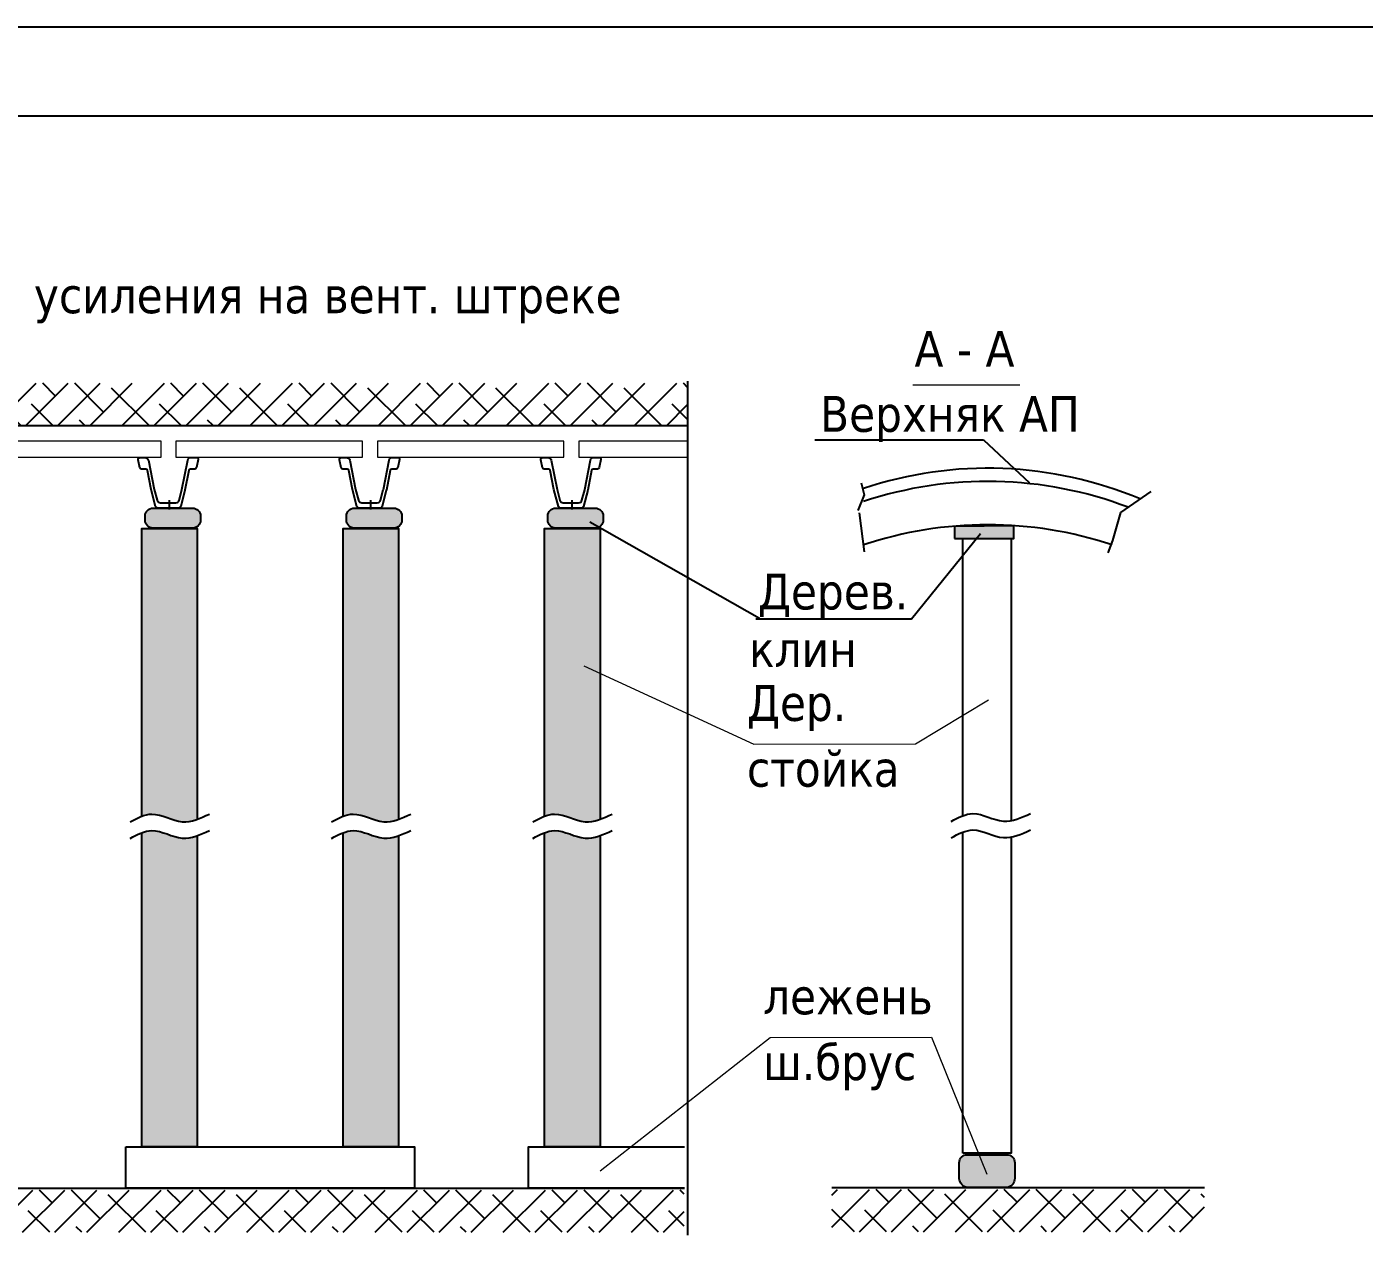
# Model space of a CAD drawing. Header units: inches. Extents: x 523 to 1492, y 69 to 539.
# Drawn here: x 998.2 to 1073.4, y 442.3 to 510.3 of the extents above; entities that cross this region are included whole.
import ezdxf

# ---------------------------------------------------------------- set-up
doc = ezdxf.new("R2010")
doc.units = ezdxf.units.IN
doc.header["$MEASUREMENT"] = 0
doc.linetypes.add('осеваяX2', pattern=[101.60000000000001, 63.5, -12.7, 12.7, -12.7])
doc.styles.add('стиль', font='tahoma.ttf')

# ---------------------------------------------------------------- blocks, each defined once
blk = doc.blocks.new('СВП')
at = {"color": 0}
blk.add_line((95935.26509237598, -86122.48221550496), (95935.26509237598, -86100.20976179763), dxfattribs=at)
blk.add_lwpolyline([(95882.65074553443, -85996.10920410928), (95869.86127217746, -85996.10920410926, 0.4729876849505336), (95865.45854253418, -86001.47435532512), (95869.29284581868, -86020.74315843376, 0.3577846036558742), (95873.69557546196, -86024.35610940792), (95883.854523951, -86024.35610940792, -0.3591897542471007), (95888.26156241958, -86027.99099911889), (95897.47025168902, -86075.50315386473, 0.01414040828872565), (95897.52558220184, -86075.75090790451), (95907.64921766258, -86115.73138555598, 0.3433056656611421), (95912.00092561835, -86119.11852122717), (95964.37797750495, -86119.11852122717, 0.3429088249222801), (95968.72811615877, -86115.73756463449), (95979.43134862055, -86073.71899568102), (95988.40068008036, -86028.29039070506, -0.3582058494403171), (95992.80471332649, -86024.6708629856), (96002.92851117048, -86024.67086298557, 0.3549070609060847), (96007.3220635044, -86021.10283177238), (96011.34912291972, -86001.89250130893, 0.476116006556337), (96006.95557058581, -85996.48243033211), (95994.12823937213, -85996.48243033211, 0.3575220766244079), (95986.20479764297, -86002.97836454643), (95971.92688710838, -86074.38281323145), (95964.82347835762, -86100.37919407312, -0.3380787883886393), (95957.02893239658, -86106.32965703733), (95919.4513310666, -86106.32965703733, -0.3400054640143503), (95911.6422497228, -86100.32526653382), (95904.79336901315, -86074.56129487471, -0.01621548619232833), (95904.72774524002, -86074.27769639378), (95890.57794966988, -86002.62407187853, 0.3581958104778846)], format="xyb", close=True, dxfattribs=at)

msp = doc.modelspace()

# ---------------------------------------------------------------- hatches: boundary and pattern name
h = msp.add_hatch()
h.set_pattern_fill('ANSI38', color=0, scale=10.1896704, style=0)
h.set_pattern_definition([(45, (-44626.16983891476, -54578.82507569845), (-0.9006481297369803, 0.9006481297369798), []), (135, (-44626.16983891476, -54578.82507569845), (-2.70194438921094, 0.9006481297369803), [3.184271999999998, -1.910563199999999])])
h.paths.add_polyline_path([(981.3316037965253, 487.8449010022136), (1035.307262294895, 487.8449010022136), (1035.307262294895, 490.2219286600648), (981.3316037965253, 490.2219286600648)])
h = msp.add_hatch(color=30)
edge = h.paths.add_edge_path()
edge.add_line((1005.252126448866, 483.2064416051267), (1007.466345589955, 483.2064416051267))
edge.add_arc((1007.466345589958, 482.7535673651282), 0.4528742399984367, 4.602043190971017e-10, 90.00000000040268, ccw=False)
edge.add_line((1007.919219829956, 482.7535673651319), (1007.919219829956, 482.5321605336635))
edge.add_arc((1007.466345589967, 482.5321605336758), 0.4528742399893417, 269.99999999850417, 359.99999999844664, ccw=False)
edge.add_line((1007.466345589955, 482.079286293686), (1005.252126448866, 482.079286293686))
edge.add_arc((1005.252126448855, 482.5321605336753), 0.4528742399893417, 180.0000000014958, 270.0000000014671, ccw=False)
edge.add_line((1004.799252208865, 482.5321605336635), (1004.799252208865, 482.7535673651319))
edge.add_arc((1005.252126448863, 482.7535673651287), 0.4528742399977546, 89.99999999962608, 179.9999999995973, ccw=False)
h = msp.add_hatch(color=30)
edge = h.paths.add_edge_path()
edge.add_line((1016.573982448864, 483.2064416051267), (1018.788201589953, 483.2064416051267))
edge.add_arc((1018.788201589956, 482.7535673651287), 0.4528742399979819, 4.02678779209964e-10, 90.00000000040268, ccw=False)
edge.add_line((1019.241075829954, 482.7535673651319), (1019.241075829954, 482.5321605336635))
edge.add_arc((1018.788201589965, 482.5321605336753), 0.4528742399891144, 269.99999999850417, 359.99999999850417, ccw=False)
edge.add_line((1018.788201589953, 482.079286293686), (1016.573982448864, 482.079286293686))
edge.add_arc((1016.573982448852, 482.5321605336749), 0.452874239988887, 180.0000000014383, 270.0000000014383, ccw=False)
edge.add_line((1016.121108208863, 482.5321605336635), (1016.121108208863, 482.7535673651319))
edge.add_arc((1016.573982448861, 482.7535673651291), 0.4528742399975272, 89.99999999965479, 179.9999999996548, ccw=False)
h = msp.add_hatch(color=30)
edge = h.paths.add_edge_path()
edge.add_line((1027.895838448866, 483.2064416051267), (1030.110057589954, 483.2064416051267))
edge.add_arc((1030.110057589957, 482.7535673651282), 0.4528742399984367, 4.602043190971017e-10, 90.00000000040268, ccw=False)
edge.add_line((1030.562931829955, 482.7535673651319), (1030.562931829955, 482.5321605336635))
edge.add_arc((1030.110057589965, 482.5321605336758), 0.4528742399897965, 269.9999999985617, 359.99999999844664, ccw=False)
edge.add_line((1030.110057589954, 482.079286293686), (1027.895838448866, 482.079286293686))
edge.add_arc((1027.895838448854, 482.5321605336758), 0.4528742399897965, 180.0000000015534, 270.00000000149583, ccw=False)
edge.add_line((1027.442964208865, 482.5321605336635), (1027.442964208865, 482.7535673651319))
edge.add_arc((1027.895838448862, 482.7535673651282), 0.4528742399975272, 89.9999999995398, 179.9999999995397, ccw=False)
h = msp.add_hatch(color=253)
h.paths.add_polyline_path([(1004.614470375418, 465.875150755759), (1004.668041451765, 465.8957065821087), (1004.769763517943, 465.9295026431791), (1004.871745161916, 465.9574144863086), (1004.974018830899, 465.9787065842397), (1005.07661697212, 465.992643409726), (1005.179572032804, 465.9984894355289), (1005.282906921946, 465.9957563022454), (1005.38659969686, 465.9851179099683), (1005.490615243245, 465.9675894801148), (1005.594918445033, 465.9441862795879), (1005.69947418618, 465.9159235753141), (1005.804247350608, 465.883816634213), (1005.909202822279, 465.8488807232002), (1006.01430548509, 465.8121311092118), (1006.119520223015, 465.7745830591052), (1006.224811920025, 465.7372518398943), (1006.33014546002, 465.7011527184227), (1006.435485726932, 465.6673009616397), (1006.540797604723, 465.6367118364487), (1006.646045977324, 465.6104006097826), (1006.751195728673, 465.5893825485491), (1006.856211742725, 465.5746729196676), (1006.961060747905, 465.567227187335), (1007.065735503906, 465.5671568251778), (1007.170248036511, 465.5739486573189), (1007.274610824444, 465.5870748226503), (1007.37883634643, 465.6060074600914), (1007.482937081183, 465.6302187085303), (1007.586925507436, 465.6591807068667), (1007.690814103907, 465.6923655940009), (1007.738859351722, 465.7094357615201), (1007.738859351722, 482.057057031865), (1004.614470375418, 482.057057031865)])
h.paths.add_polyline_path([(1004.668041451762, 464.9728859834295), (1004.614470375418, 464.9523301570857), (1004.614470375418, 447.2910172880734), (1007.738859351722, 447.2910172880734), (1007.738859351722, 464.7866151628409), (1007.690814103904, 464.7695449953221), (1007.586925507436, 464.7363601081879), (1007.482937081183, 464.7073981098506), (1007.37883634643, 464.6831868614177), (1007.274610824444, 464.664254223977), (1007.170248036514, 464.6511280586396), (1007.065735503906, 464.6443362264986), (1006.961060747905, 464.6444065886558), (1006.856211742723, 464.6518523209893), (1006.751195728676, 464.6665619498699), (1006.646045977318, 464.6875800111034), (1006.54079760472, 464.7138912377704), (1006.435485726929, 464.7444803629605), (1006.330145460008, 464.7783321197494), (1006.224811920019, 464.8144312412151), (1006.119520223021, 464.8517624604492), (1006.014305485107, 464.8893105105267), (1005.909202822267, 464.9260601245264), (1005.804247350617, 464.9609960355342), (1005.699474186174, 464.9931029766353), (1005.594918445033, 465.0213656809087), (1005.490615243242, 465.0447688814361), (1005.386599696865, 465.06229731129), (1005.282906921946, 465.0729357035671), (1005.179572032804, 465.0756688368551), (1005.07661697212, 465.0698228110473), (1004.974018830902, 465.0558859855605), (1004.871745161916, 465.0345938876299), (1004.769763517943, 465.0066820445059)])
h = msp.add_hatch(color=253)
h.paths.add_polyline_path([(1019.06071535172, 464.7866151628409), (1019.012670103908, 464.7695449953221), (1018.908781507435, 464.7363601081934), (1018.804793081187, 464.7073981098506), (1018.700692346434, 464.6831868614177), (1018.596466824445, 464.664254223977), (1018.492104036516, 464.6511280586396), (1018.387591503907, 464.6443362264986), (1018.282916747906, 464.6444065886558), (1018.178067742724, 464.6518523209893), (1018.073051728677, 464.6665619498699), (1017.96790197732, 464.6875800111034), (1017.862653604722, 464.7138912377704), (1017.757341726928, 464.7444803629605), (1017.652001460021, 464.7783321197435), (1017.546667920037, 464.814431241221), (1017.441376223097, 464.8517624604492), (1017.336161485093, 464.8893105105158), (1017.231058822271, 464.9260601245264), (1017.126103350601, 464.9609960355401), (1017.021330186175, 464.9931029766412), (1016.916774445037, 465.0213656809087), (1016.812471243243, 465.0447688814361), (1016.708455696863, 465.06229731129), (1016.604762921946, 465.0729357035671), (1016.501428032806, 465.0756688368551), (1016.398472972121, 465.0698228110473), (1016.2958748309, 465.0558859855605), (1016.193601161913, 465.0345938876299), (1016.091619517944, 465.0066820445059), (1015.989897451766, 464.9728859834295), (1015.936326375416, 464.9523301570857), (1015.936326375416, 447.2910172880734), (1019.06071535172, 447.2910172880734)])
h.paths.add_polyline_path([(1019.012670103908, 465.6923655940009), (1019.06071535172, 465.7094357615201), (1019.06071535172, 482.057057031865), (1015.936326375416, 482.057057031865), (1015.936326375416, 465.875150755759), (1015.98989745176, 465.8957065821087), (1016.091619517944, 465.9295026431791), (1016.193601161916, 465.9574144863086), (1016.2958748309, 465.9787065842397), (1016.398472972121, 465.992643409726), (1016.501428032806, 465.9984894355289), (1016.604762921949, 465.9957563022454), (1016.708455696861, 465.9851179099683), (1016.812471243246, 465.9675894801148), (1016.916774445031, 465.9441862795879), (1017.021330186178, 465.9159235753195), (1017.126103350613, 465.8838166342193), (1017.231058822271, 465.8488807232056), (1017.336161485096, 465.8121311091995), (1017.44137622302, 465.7745830591339), (1017.54666792004, 465.7372518398943), (1017.652001460007, 465.7011527184281), (1017.757341726933, 465.6673009616397), (1017.862653604722, 465.6367118364487), (1017.967901977323, 465.6104006097826), (1018.073051728677, 465.5893825485491), (1018.178067742724, 465.5746729196676), (1018.282916747906, 465.567227187335), (1018.387591503905, 465.5671568251778), (1018.492104036512, 465.5739486573189), (1018.596466824448, 465.5870748226562), (1018.700692346431, 465.6060074600914), (1018.804793081187, 465.6302187085303), (1018.908781507438, 465.6591807068667)])
h = msp.add_hatch(color=253)
h.paths.add_polyline_path([(1030.382571351722, 464.7866151628409), (1030.334526103912, 464.7695449953221), (1030.230637507439, 464.7363601081934), (1030.126649081186, 464.7073981098506), (1030.022548346432, 464.6831868614177), (1029.918322824446, 464.664254223977), (1029.813960036514, 464.6511280586396), (1029.709447503909, 464.6443362264986), (1029.604772747908, 464.6444065886558), (1029.499923742728, 464.6518523209893), (1029.394907728675, 464.6665619498699), (1029.289757977321, 464.6875800111034), (1029.184509604719, 464.7138912377704), (1029.079197726934, 464.7444803629605), (1028.973857460016, 464.7783321197435), (1028.868523920039, 464.8144312412151), (1028.763232223061, 464.8517624604378), (1028.658017485101, 464.8893105105208), (1028.552914822267, 464.9260601245264), (1028.447959350606, 464.9609960355401), (1028.343186186177, 464.9931029766412), (1028.238630445038, 465.0213656809087), (1028.134327243241, 465.0447688814361), (1028.030311696862, 465.06229731129), (1027.926618921948, 465.0729357035671), (1027.823284032804, 465.0756688368551), (1027.720328972122, 465.0698228110473), (1027.617730830898, 465.0558859855605), (1027.515457161915, 465.0345938876299), (1027.413475517943, 465.0066820445059), (1027.311753451759, 464.9728859834295), (1027.258182375418, 464.9523301570857), (1027.258182375418, 447.2910172880734), (1030.382571351722, 447.2910172880734)])
h.paths.add_polyline_path([(1030.334526103909, 465.6923655940009), (1030.382571351722, 465.7094357615201), (1030.382571351722, 482.057057031865), (1027.258182375418, 482.057057031865), (1027.258182375418, 465.875150755759), (1027.311753451765, 465.8957065821087), (1027.413475517943, 465.9295026431791), (1027.515457161918, 465.9574144863086), (1027.617730830895, 465.9787065842397), (1027.720328972119, 465.992643409726), (1027.823284032807, 465.9984894355289), (1027.926618921948, 465.9957563022454), (1028.030311696862, 465.9851179099742), (1028.134327243244, 465.9675894801094), (1028.238630445035, 465.9441862795879), (1028.343186186174, 465.9159235753195), (1028.447959350611, 465.8838166342193), (1028.552914822267, 465.8488807232056), (1028.658017485098, 465.8121311091995), (1028.763232223075, 465.774583059123), (1028.86852392003, 465.7372518398993), (1028.973857460014, 465.7011527184281), (1029.079197726937, 465.6673009616397), (1029.184509604722, 465.6367118364487), (1029.289757977321, 465.6104006097826), (1029.394907728675, 465.5893825485491), (1029.499923742725, 465.5746729196676), (1029.604772747905, 465.567227187335), (1029.709447503906, 465.5671568251778), (1029.813960036511, 465.5739486573189), (1029.918322824446, 465.5870748226503), (1030.022548346432, 465.6060074600914), (1030.126649081186, 465.6302187085303), (1030.230637507439, 465.6591807068721)])
msp.add_hatch(color=30).paths.add_polyline_path([(1050.310127791259, 481.487686822531), (1053.653344379333, 481.487686822531), (1053.653344379333, 482.2037746434453), (1050.310127791259, 482.1712201214855)])
h = msp.add_hatch(color=30)
edge = h.paths.add_edge_path()
edge.add_line((1051.032098340364, 446.8496920562593), (1053.246317481453, 446.8496920562475))
edge.add_arc((1053.246317481455, 446.3968178162459), 0.4528742400016199, 1.7257661966141313e-10, 90.0000000002301, ccw=False)
edge.add_line((1053.699191721456, 446.3968178162472), (1053.699191721456, 445.51379807798))
edge.add_arc((1053.155063877778, 445.5292233530122), 0.5443464424204877, 285.9498828889436, 358.37617845320847, ccw=False)
edge.add_line((1053.30464833499, 445.0058329255721), (1051.032071411697, 445.005918323116))
edge.add_arc((1051.121857206108, 445.5428840252839), 0.5444204755359149, 184.6440458801218, 260.5074161063162, ccw=False)
edge.add_line((1050.579224100364, 445.4988049289509), (1050.579224100364, 446.3968178162527))
edge.add_arc((1051.032098340367, 446.3968178162554), 0.4528742400034389, 90.00000000034521, 180.0000000003452, ccw=False)
h = msp.add_hatch()
h.set_pattern_fill('ANSI38', color=0, scale=10.1896704, style=0)
h.set_pattern_definition([(45, (-44626.35462074821, -54624.18584755951), (-0.9006481297369798, 0.9006481297369796), []), (135, (-44626.35462074821, -54624.18584755951), (-2.70194438921094, 0.9006481297369798), [3.184271999999998, -1.910563199999999])])
h.paths.add_polyline_path([(981.1468219630776, 442.4841291411562), (1035.122480461451, 442.4841291411562), (1035.122480461451, 444.8611567990015), (981.1468219630776, 444.8611567990015)])
h = msp.add_hatch()
h.set_pattern_fill('ANSI38', color=0, scale=10.1896704, style=0)
h.set_pattern_definition([(45, (-44593.7206277621, -54624.15537984671), (-0.9006481297369798, 0.9006481297369796), []), (135, (-44593.7206277621, -54624.15537984671), (-2.70194438921094, 0.9006481297369798), [3.184271999999998, -1.910563199999999])])
h.paths.add_polyline_path([(1064.37284602874, 442.5145968539537), (1064.372846028743, 444.8916245117998), (1043.423256189684, 444.8916245117998), (1043.423256189684, 442.5145968539537)])

# ---------------------------------------------------------------- linework, layer by layer
for p, q in [((522.6980652047268, 510.2678220818113), (1491.606410209034, 510.2678220818118)), ((542.6980652047268, 505.2678220818113), (1486.606410209035, 505.2678220818113))]:
    msp.add_line(p, q)
at = {"color": 7, "linetype": 'ByBlock', "lineweight": 15}
msp.add_line((1047.974543388274, 490.1316267754482), (1053.987624281172, 490.1316267754482), dxfattribs=at)
at = {"color": 0}
for p, q in [((981.3316037965253, 487.8449010022136), (1035.308440973121, 487.8449010022136)), ((1042.463810020764, 487.0384677487687), (1051.947247777248, 487.0384677487687)), ((1051.947247777248, 487.0384677487687), (1054.533788958089, 484.6278758422736)), ((1045.060508967643, 484.6238971997896), (1045.227291916468, 483.9583509907411)), ((1045.227291916468, 483.9583509907411), (1044.873796566558, 483.0599411502139)), ((1061.354645458019, 484.1413016310844), (1059.644973754515, 482.9490366757918)), ((1044.947697753651, 482.937799938843), (1045.24274585392, 480.7482296677949)), ((1059.644973754515, 482.9490366757918), (1059.196883140624, 481.3804926016692)), ((1059.196883140624, 481.3804926016692), (1058.930311517396, 480.6816631174129))]:
    msp.add_line(p, q, dxfattribs=at)
at = {"color": 0, "linetype": 'ByBlock'}
for p, q in [((981.1468219630776, 444.9754079115428), (1035.123659139674, 444.9754079115428)), ((1043.423256189684, 445.0058756243411), (1064.37284602874, 445.0058756243411))]:
    msp.add_line(p, q, dxfattribs=at)
at = {"color": 0, "linetype": 'осеваяX2'}
msp.add_lwpolyline([(1035.308440973121, 490.3361797726129), (1035.308440973121, 442.319638094385)], dxfattribs=at)
at = {"color": 7, "linetype": 'ByBlock', "lineweight": 15}
for points in [[(995.2183293620938, 486.0615302616361), (1005.705311217948, 486.0615302616361), (1005.705311217948, 486.9607088047678), (995.2183293620938, 486.9607088047678)], [(1006.540185362091, 486.0615302616361), (1017.027167217945, 486.0615302616361), (1017.027167217945, 486.9607088047678), (1006.540185362091, 486.9607088047678)], [(1017.862041362093, 486.0615302616361), (1028.349023217947, 486.0615302616361), (1028.349023217947, 486.9607088047678), (1017.862041362093, 486.9607088047678)]]:
    msp.add_lwpolyline(points, close=True, dxfattribs=at)
for points in [[(1035.308440973121, 486.9607088047678), (1029.183897362095, 486.9607088047678), (1029.183897362095, 486.0615302616361), (1035.308440973121, 486.0615302616361)], [(1029.477840668259, 474.3348914475678), (1039.039169073532, 469.9394912448279), (1048.121850605382, 469.9460255345034), (1052.220565510619, 472.4302403086745)], [(1030.382571351722, 445.9461756704104), (1039.943899756994, 453.4422526860612), (1049.026581288845, 453.4487869757368), (1052.139207910909, 445.7474545844702)]]:
    msp.add_lwpolyline(points, dxfattribs=at)
at = {"color": 0}
for points in [[(1005.252126448866, 483.2064416051267), (1007.466345589955, 483.2064416051267, -0.414213562373095), (1007.919219829956, 482.7535673651319), (1007.919219829956, 482.5321605336635, -0.414213562373095), (1007.466345589955, 482.079286293686), (1005.252126448866, 482.079286293686, -0.414213562373095), (1004.799252208865, 482.5321605336635), (1004.799252208865, 482.7535673651319, -0.414213562373095)], [(1016.573982448864, 483.2064416051267), (1018.788201589953, 483.2064416051267, -0.414213562373095), (1019.241075829954, 482.7535673651319), (1019.241075829954, 482.5321605336635, -0.414213562373095), (1018.788201589953, 482.079286293686), (1016.573982448864, 482.079286293686, -0.414213562373095), (1016.121108208863, 482.5321605336635), (1016.121108208863, 482.7535673651319, -0.414213562373095)], [(1027.895838448866, 483.2064416051267), (1030.110057589954, 483.2064416051267, -0.414213562373095), (1030.562931829955, 482.7535673651319), (1030.562931829955, 482.5321605336635, -0.414213562373095), (1030.110057589954, 482.079286293686), (1027.895838448866, 482.079286293686, -0.414213562373095), (1027.442964208865, 482.5321605336635), (1027.442964208865, 482.7535673651319, -0.414213562373095)], [(1051.032098340364, 446.8496920562593), (1053.246317481453, 446.8496920562475, -0.414213562373095), (1053.699191721456, 446.3968178162472), (1053.699191721456, 445.51379807798, -0.3269773798259302), (1053.30464833499, 445.0058329255721), (1051.032071411697, 445.005918323116, -0.3436609086061452), (1050.579224100364, 445.4988049289509), (1050.579224100364, 446.3968178162527, -0.414213562373095)]]:
    msp.add_lwpolyline(points, format="xyb", close=True, dxfattribs=at)
for points in [[(1004.614470375418, 465.8757557845802), (1004.614470375418, 482.057057031865), (1007.738859351722, 482.057057031865), (1007.738859351722, 465.7090048497566)], [(1015.936326375416, 465.8757557845802), (1015.936326375416, 482.057057031865), (1019.06071535172, 482.057057031865), (1019.06071535172, 465.7090048497566)], [(1027.258182375418, 465.8757557845802), (1027.258182375418, 482.057057031865), (1030.382571351722, 482.057057031865), (1030.382571351722, 465.7090048497566)], [(1029.812179525573, 482.4313644880981), (1039.339929343418, 477.0153617794667)], [(1039.137954186185, 476.9783145691872), (1047.893757894465, 476.9783145691872), (1051.773516981627, 481.7695038788779)], [(1050.778222125153, 465.9062234973785), (1050.778222125153, 481.487686822531), (1051.545310118027, 481.487686822531), (1052.493437059787, 481.487686822531), (1053.500193696663, 481.487686822531), (1053.500193696661, 465.6281045128417)], [(1007.738859351722, 464.7861842510833), (1007.738859351722, 447.2910172880734), (1004.614470375418, 447.2910172880734), (1004.614470375418, 464.9529351859014)], [(1019.06071535172, 464.7861842510833), (1019.06071535172, 447.2910172880734), (1015.936326375416, 447.2910172880734), (1015.936326375416, 464.9529351859014)], [(1030.382571351722, 464.7861842510833), (1030.382571351722, 447.2910172880734), (1027.258182375418, 447.2910172880734), (1027.258182375418, 464.9529351859014)], [(1050.778222125153, 446.9302434284295), (1050.778222125153, 464.9834028986988)], [(1053.500193696661, 464.7052839141629), (1053.500193696658, 446.9342932825402), (1050.778222125153, 446.9302434284295)]]:
    msp.add_lwpolyline(points, dxfattribs=at)
msp.add_lwpolyline([(1050.310127791259, 481.487686822531), (1053.653344379333, 481.487686822531), (1053.653344379333, 482.2037746434453), (1050.310127791259, 482.1712201214855)], close=True, dxfattribs=at)
msp.add_lwpolyline([(1003.716867544871, 447.2910172880734), (1019.958318182265, 447.2910172880734), (1019.958335640177, 444.9755503861179), (1003.716867544871, 444.9745973344584)], close=True)
msp.add_lwpolyline([(1035.123659139674, 444.9751115532172), (1026.360579544873, 444.9745973344584), (1026.360579544873, 447.2910172880734), (1035.123659139674, 447.2910172880734)])
for centre, start in [((1052.182160970569, 463.3203062471771), 67.22113572778835), ((1052.182160970569, 462.5810130513873), 69.09957767097178), ((1052.182160970569, 460.1420039757804), 71.58870839378474)]:
    msp.add_arc(centre, 22.12323716827955, start, 108.4112916062152, dxfattribs=at)
for points in [[(1003.960529599827, 465.5561603404099), (1005.185124812803, 465.998560357943), (1006.896607484214, 465.5709062032802), (1008.416287258026, 465.998560357943)], [(1015.282385599828, 465.5561603404099), (1016.506980812804, 465.998560357943), (1018.218463484212, 465.5709062032802), (1019.738143258025, 465.998560357943)], [(1026.604241599827, 465.5561603404099), (1027.828836812803, 465.998560357943), (1029.540319484214, 465.5709062032802), (1031.059999258027, 465.998560357943)], [(1050.124281349565, 465.5866280532077), (1051.348876562541, 466.0290280707404), (1053.060359233949, 465.6013739160785), (1054.580039007762, 466.0290280707404)], [(1003.960529599827, 464.6333397417311), (1005.185124812803, 465.0757397592633), (1006.896607484214, 464.648085604601), (1008.416287258026, 465.0757397592633)], [(1015.282385599828, 464.6333397417311), (1016.506980812804, 465.0757397592633), (1018.218463484212, 464.648085604601), (1019.738143258025, 465.0757397592633)], [(1026.604241599827, 464.6333397417311), (1027.828836812803, 465.0757397592633), (1029.540319484214, 464.648085604601), (1031.059999258027, 465.0757397592633)], [(1050.124281349565, 464.663807454529), (1051.348876562541, 465.1062074720617), (1053.060359233949, 464.6785533173984), (1054.580039007762, 465.1062074720617)]]:
    msp.add_spline(points, degree=3, dxfattribs=at)

# ---------------------------------------------------------------- block references
at = {"linetype": 'ByBlock', "xscale": -0.02316543546157845, "yscale": 0.02316543546157845, "zscale": 0.02316543546139209}
for p in [(3228.553175846212, 2478.193323724473), (3239.875031846209, 2478.193323724473), (3251.196887846211, 2478.193323724473)]:
    msp.add_blockref('СВП', p, dxfattribs=at)

# ---------------------------------------------------------------- texts
at = {"color": 7, "linetype": 'ByBlock', "lineweight": 15, "style": 'стиль'}
for s, p in [('Установка крепи усиления на вент. штреке  ', (976.6303259451606, 494.1615948388744)), ('А - А', (1048.062309864038, 491.1545417275283)), ('Верхняк АП', (1042.754589348295, 487.4929072692585)), ('Дерев.', (1039.26012608251, 477.5075006569991)), ('клин', (1038.760341399308, 474.2621566735265)), ('Дер.', (1038.64218989165, 471.2407169322178)), ('стойка', (1038.64218989165, 467.5425076970387)), ('лежень', (1039.546920575112, 454.7434783734511)), ('ш.брус', (1039.546920575112, 451.045269138272))]:
    msp.add_text(s, height=2.01551588305656, dxfattribs=at).set_placement(p)

doc.saveas('drawing.dxf')
